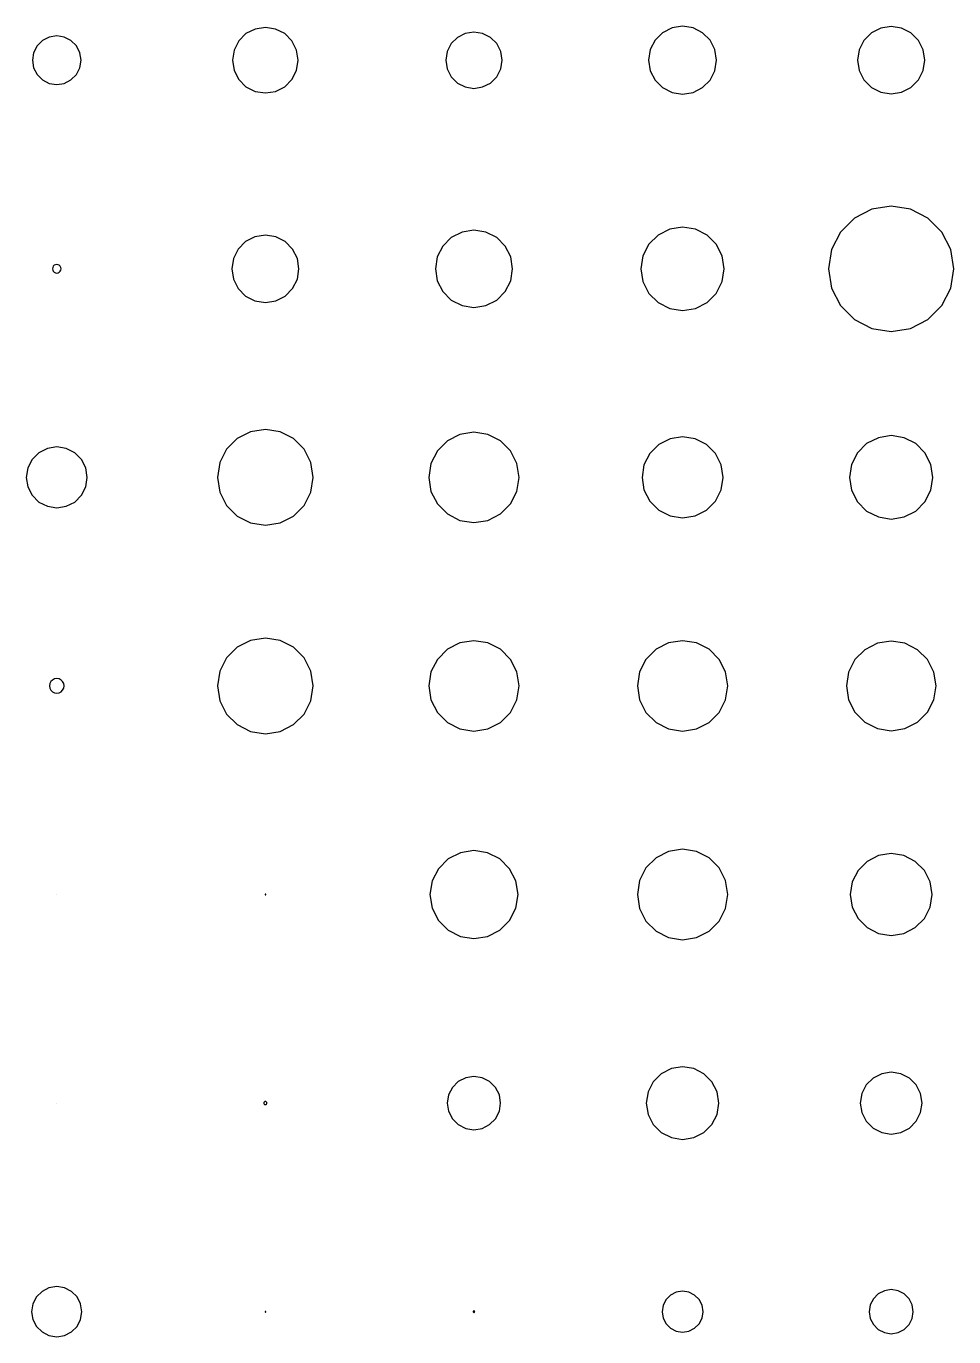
# Model space of a CAD drawing. Header units: metres. Extents: x -318 to 327, y -235 to 244.
# Drawn here: x 10.4 to 90.4, y -233.2 to -120.1 of the extents above; entities that cross this region are included whole.
import ezdxf

# ---------------------------------------------------------------- set-up
doc = ezdxf.new("R2010")
doc.units = ezdxf.units.M

msp = doc.modelspace()

# ---------------------------------------------------------------- linework, layer by layer
for p, q in [((12.35, -121, -415.69), (11.77, -121.3, -415.69)), ((13, -120.9, -415.69), (12.35, -121, -415.69)), ((13.65, -121, -415.69), (13, -120.9, -415.69)), ((14.23, -121.3, -415.69), (13.65, -121, -415.69)), ((29.33, -120.71, -415.69), (28.71, -121.33, -415.69)), ((30.12, -120.31, -415.69), (29.33, -120.71, -415.69)), ((31, -120.17, -415.69), (30.12, -120.31, -415.69)), ((31.88, -120.31, -415.69), (31, -120.17, -415.69)), ((32.67, -120.71, -415.69), (31.88, -120.31, -415.69)), ((33.29, -121.33, -415.69), (32.67, -120.71, -415.69)), ((48.25, -120.69, -415.69), (47.57, -121.03, -415.69)), ((49, -120.57, -415.69), (48.25, -120.69, -415.69)), ((49.75, -120.69, -415.69), (49, -120.57, -415.69)), ((50.43, -121.03, -415.69), (49.75, -120.69, -415.69)), ((65.28, -120.63, -415.69), (64.63, -121.28, -415.69)), ((66.09, -120.21, -415.69), (65.28, -120.63, -415.69)), ((67, -120.07, -415.69), (66.09, -120.21, -415.69)), ((67.91, -120.21, -415.69), (67, -120.07, -415.69)), ((68.72, -120.63, -415.69), (67.91, -120.21, -415.69)), ((69.37, -121.28, -415.69), (68.72, -120.63, -415.69)), ((83.3, -120.65, -415.69), (82.65, -121.3, -415.69)), ((84.1, -120.24, -415.69), (83.3, -120.65, -415.69)), ((85, -120.1, -415.69), (84.1, -120.24, -415.69)), ((85.9, -120.24, -415.69), (85, -120.1, -415.69)), ((86.7, -120.65, -415.69), (85.9, -120.24, -415.69)), ((87.35, -121.3, -415.69), (86.7, -120.65, -415.69)), ((11.3, -121.77, -415.69), (11, -122.35, -415.69)), ((11.77, -121.3, -415.69), (11.3, -121.77, -415.69)), ((14.7, -121.77, -415.69), (14.23, -121.3, -415.69)), ((15, -122.35, -415.69), (14.7, -121.77, -415.69)), ((28.31, -122.12, -415.69), (28.17, -123, -415.69)), ((28.71, -121.33, -415.69), (28.31, -122.12, -415.69)), ((33.69, -122.12, -415.69), (33.29, -121.33, -415.69)), ((33.83, -123, -415.69), (33.69, -122.12, -415.69)), ((47.03, -121.57, -415.69), (46.69, -122.25, -415.69)), ((47.57, -121.03, -415.69), (47.03, -121.57, -415.69)), ((50.97, -121.57, -415.69), (50.43, -121.03, -415.69)), ((51.31, -122.25, -415.69), (50.97, -121.57, -415.69)), ((64.21, -122.09, -415.69), (64.07, -123, -415.69)), ((64.63, -121.28, -415.69), (64.21, -122.09, -415.69)), ((69.79, -122.09, -415.69), (69.37, -121.28, -415.69)), ((69.93, -123, -415.69), (69.79, -122.09, -415.69)), ((82.24, -122.1, -415.69), (82.1, -123, -415.69)), ((82.65, -121.3, -415.69), (82.24, -122.1, -415.69)), ((87.76, -122.1, -415.69), (87.35, -121.3, -415.69)), ((87.9, -123, -415.69), (87.76, -122.1, -415.69)), ((11, -122.35, -415.69), (10.9, -123, -415.69)), ((10.9, -123, -415.69), (11, -123.65, -415.69)), ((15.1, -123, -415.69), (15, -122.35, -415.69)), ((15, -123.65, -415.69), (15.1, -123, -415.69)), ((28.17, -123, -415.69), (28.31, -123.88, -415.69)), ((33.69, -123.88, -415.69), (33.83, -123, -415.69)), ((46.69, -122.25, -415.69), (46.57, -123, -415.69)), ((46.57, -123, -415.69), (46.69, -123.75, -415.69)), ((51.43, -123, -415.69), (51.31, -122.25, -415.69)), ((51.31, -123.75, -415.69), (51.43, -123, -415.69)), ((64.07, -123, -415.69), (64.21, -123.91, -415.69)), ((69.79, -123.91, -415.69), (69.93, -123, -415.69)), ((82.1, -123, -415.69), (82.24, -123.9, -415.69)), ((87.76, -123.9, -415.69), (87.9, -123, -415.69)), ((11, -123.65, -415.69), (11.3, -124.23, -415.69)), ((11.3, -124.23, -415.69), (11.77, -124.7, -415.69)), ((14.23, -124.7, -415.69), (14.7, -124.23, -415.69)), ((14.7, -124.23, -415.69), (15, -123.65, -415.69)), ((28.31, -123.88, -415.69), (28.71, -124.67, -415.69)), ((33.29, -124.67, -415.69), (33.69, -123.88, -415.69)), ((46.69, -123.75, -415.69), (47.03, -124.43, -415.69)), ((50.97, -124.43, -415.69), (51.31, -123.75, -415.69)), ((64.21, -123.91, -415.69), (64.63, -124.72, -415.69)), ((69.37, -124.72, -415.69), (69.79, -123.91, -415.69)), ((82.24, -123.9, -415.69), (82.65, -124.7, -415.69)), ((87.35, -124.7, -415.69), (87.76, -123.9, -415.69)), ((11.77, -124.7, -415.69), (12.35, -125, -415.69)), ((12.35, -125, -415.69), (13, -125.1, -415.69)), ((13, -125.1, -415.69), (13.65, -125, -415.69)), ((13.65, -125, -415.69), (14.23, -124.7, -415.69)), ((28.71, -124.67, -415.69), (29.33, -125.29, -415.69)), ((29.33, -125.29, -415.69), (30.12, -125.69, -415.69)), ((31.88, -125.69, -415.69), (32.67, -125.29, -415.69)), ((32.67, -125.29, -415.69), (33.29, -124.67, -415.69)), ((47.03, -124.43, -415.69), (47.57, -124.97, -415.69)), ((47.57, -124.97, -415.69), (48.25, -125.31, -415.69)), ((48.25, -125.31, -415.69), (49, -125.43, -415.69)), ((49, -125.43, -415.69), (49.75, -125.31, -415.69)), ((49.75, -125.31, -415.69), (50.43, -124.97, -415.69)), ((50.43, -124.97, -415.69), (50.97, -124.43, -415.69)), ((64.63, -124.72, -415.69), (65.28, -125.37, -415.69)), ((65.28, -125.37, -415.69), (66.09, -125.79, -415.69)), ((67.91, -125.79, -415.69), (68.72, -125.37, -415.69)), ((68.72, -125.37, -415.69), (69.37, -124.72, -415.69)), ((82.65, -124.7, -415.69), (83.3, -125.35, -415.69)), ((83.3, -125.35, -415.69), (84.1, -125.76, -415.69)), ((85.9, -125.76, -415.69), (86.7, -125.35, -415.69)), ((86.7, -125.35, -415.69), (87.35, -124.7, -415.69)), ((30.12, -125.69, -415.69), (31, -125.83, -415.69)), ((31, -125.83, -415.69), (31.88, -125.69, -415.69)), ((66.09, -125.79, -415.69), (67, -125.93, -415.69)), ((67, -125.93, -415.69), (67.91, -125.79, -415.69)), ((84.1, -125.76, -415.69), (85, -125.9, -415.69)), ((85, -125.9, -415.69), (85.9, -125.76, -415.69)), ((85, -135.6, -415.69), (83.33, -135.86, -415.69)), ((86.67, -135.86, -415.69), (85, -135.6, -415.69)), ((81.83, -136.63, -415.69), (80.63, -137.83, -415.69)), ((83.33, -135.86, -415.69), (81.83, -136.63, -415.69)), ((88.17, -136.63, -415.69), (86.67, -135.86, -415.69)), ((89.37, -137.83, -415.69), (88.17, -136.63, -415.69)), ((47.97, -137.83, -415.69), (47.04, -138.3, -415.69)), ((49, -137.67, -415.69), (47.97, -137.83, -415.69)), ((50.03, -137.83, -415.69), (49, -137.67, -415.69)), ((50.96, -138.3, -415.69), (50.03, -137.83, -415.69)), ((65.89, -137.58, -415.69), (64.88, -138.09, -415.69)), ((67, -137.4, -415.69), (65.89, -137.58, -415.69)), ((68.11, -137.58, -415.69), (67, -137.4, -415.69)), ((69.12, -138.09, -415.69), (68.11, -137.58, -415.69)), ((80.63, -137.83, -415.69), (79.86, -139.33, -415.69)), ((90.14, -139.33, -415.69), (89.37, -137.83, -415.69)), ((29.3, -138.65, -415.69), (28.65, -139.3, -415.69)), ((30.1, -138.24, -415.69), (29.3, -138.65, -415.69)), ((31, -138.1, -415.69), (30.1, -138.24, -415.69)), ((31.9, -138.24, -415.69), (31, -138.1, -415.69)), ((32.7, -138.65, -415.69), (31.9, -138.24, -415.69)), ((33.35, -139.3, -415.69), (32.7, -138.65, -415.69)), ((46.3, -139.04, -415.69), (45.83, -139.97, -415.69)), ((47.04, -138.3, -415.69), (46.3, -139.04, -415.69)), ((51.7, -139.04, -415.69), (50.96, -138.3, -415.69)), ((52.17, -139.97, -415.69), (51.7, -139.04, -415.69)), ((64.09, -138.88, -415.69), (63.58, -139.89, -415.69)), ((64.88, -138.09, -415.69), (64.09, -138.88, -415.69)), ((69.91, -138.88, -415.69), (69.12, -138.09, -415.69)), ((70.42, -139.89, -415.69), (69.91, -138.88, -415.69)), ((28.24, -140.1, -415.69), (28.1, -141, -415.69)), ((28.65, -139.3, -415.69), (28.24, -140.1, -415.69)), ((33.76, -140.1, -415.69), (33.35, -139.3, -415.69)), ((33.9, -141, -415.69), (33.76, -140.1, -415.69)), ((45.83, -139.97, -415.69), (45.67, -141, -415.69)), ((52.33, -141, -415.69), (52.17, -139.97, -415.69)), ((63.58, -139.89, -415.69), (63.4, -141, -415.69)), ((70.6, -141, -415.69), (70.42, -139.89, -415.69)), ((79.86, -139.33, -415.69), (79.6, -141, -415.69)), ((90.4, -141, -415.69), (90.14, -139.33, -415.69)), ((12.65, -140.89, -415.69), (12.63, -141, -415.69)), ((12.63, -141, -415.69), (12.65, -141.11, -415.69)), ((12.7, -140.78, -415.69), (12.65, -140.89, -415.69)), ((12.65, -141.11, -415.69), (12.7, -141.22, -415.69)), ((12.78, -140.7, -415.69), (12.7, -140.78, -415.69)), ((12.7, -141.22, -415.69), (12.78, -141.3, -415.69)), ((12.89, -140.65, -415.69), (12.78, -140.7, -415.69)), ((12.78, -141.3, -415.69), (12.89, -141.35, -415.69)), ((13, -140.63, -415.69), (12.89, -140.65, -415.69)), ((12.89, -141.35, -415.69), (13, -141.37, -415.69)), ((13.11, -140.65, -415.69), (13, -140.63, -415.69)), ((13, -141.37, -415.69), (13.11, -141.35, -415.69)), ((13.22, -140.7, -415.69), (13.11, -140.65, -415.69)), ((13.11, -141.35, -415.69), (13.22, -141.3, -415.69)), ((13.3, -140.78, -415.69), (13.22, -140.7, -415.69)), ((13.22, -141.3, -415.69), (13.3, -141.22, -415.69)), ((13.35, -140.89, -415.69), (13.3, -140.78, -415.69)), ((13.3, -141.22, -415.69), (13.35, -141.11, -415.69)), ((13.37, -141, -415.69), (13.35, -140.89, -415.69)), ((13.35, -141.11, -415.69), (13.37, -141, -415.69)), ((28.1, -141, -415.69), (28.24, -141.9, -415.69)), ((33.76, -141.9, -415.69), (33.9, -141, -415.69)), ((45.67, -141, -415.69), (45.83, -142.03, -415.69)), ((52.17, -142.03, -415.69), (52.33, -141, -415.69)), ((63.4, -141, -415.69), (63.58, -142.11, -415.69)), ((70.42, -142.11, -415.69), (70.6, -141, -415.69)), ((79.6, -141, -415.69), (79.86, -142.67, -415.69)), ((90.14, -142.67, -415.69), (90.4, -141, -415.69)), ((28.24, -141.9, -415.69), (28.65, -142.7, -415.69)), ((33.35, -142.7, -415.69), (33.76, -141.9, -415.69)), ((45.83, -142.03, -415.69), (46.3, -142.96, -415.69)), ((51.7, -142.96, -415.69), (52.17, -142.03, -415.69)), ((63.58, -142.11, -415.69), (64.09, -143.12, -415.69)), ((69.91, -143.12, -415.69), (70.42, -142.11, -415.69)), ((28.65, -142.7, -415.69), (29.3, -143.35, -415.69)), ((29.3, -143.35, -415.69), (30.1, -143.76, -415.69)), ((31.9, -143.76, -415.69), (32.7, -143.35, -415.69)), ((32.7, -143.35, -415.69), (33.35, -142.7, -415.69)), ((46.3, -142.96, -415.69), (47.04, -143.7, -415.69)), ((50.96, -143.7, -415.69), (51.7, -142.96, -415.69)), ((64.09, -143.12, -415.69), (64.88, -143.91, -415.69)), ((69.12, -143.91, -415.69), (69.91, -143.12, -415.69)), ((79.86, -142.67, -415.69), (80.63, -144.17, -415.69)), ((89.37, -144.17, -415.69), (90.14, -142.67, -415.69)), ((30.1, -143.76, -415.69), (31, -143.9, -415.69)), ((31, -143.9, -415.69), (31.9, -143.76, -415.69)), ((47.04, -143.7, -415.69), (47.97, -144.17, -415.69)), ((47.97, -144.17, -415.69), (49, -144.33, -415.69)), ((49, -144.33, -415.69), (50.03, -144.17, -415.69)), ((50.03, -144.17, -415.69), (50.96, -143.7, -415.69)), ((64.88, -143.91, -415.69), (65.89, -144.42, -415.69)), ((65.89, -144.42, -415.69), (67, -144.6, -415.69)), ((67, -144.6, -415.69), (68.11, -144.42, -415.69)), ((68.11, -144.42, -415.69), (69.12, -143.91, -415.69)), ((80.63, -144.17, -415.69), (81.83, -145.37, -415.69)), ((88.17, -145.37, -415.69), (89.37, -144.17, -415.69)), ((81.83, -145.37, -415.69), (83.33, -146.14, -415.69)), ((86.67, -146.14, -415.69), (88.17, -145.37, -415.69)), ((83.33, -146.14, -415.69), (85, -146.4, -415.69)), ((85, -146.4, -415.69), (86.67, -146.14, -415.69)), ((31, -154.87, -415.69), (29.72, -155.07, -415.69)), ((32.28, -155.07, -415.69), (31, -154.87, -415.69)), ((28.57, -155.66, -415.69), (27.66, -156.57, -415.69)), ((29.72, -155.07, -415.69), (28.57, -155.66, -415.69)), ((33.43, -155.66, -415.69), (32.28, -155.07, -415.69)), ((34.34, -156.57, -415.69), (33.43, -155.66, -415.69)), ((46.71, -155.84, -415.69), (45.84, -156.71, -415.69)), ((47.79, -155.29, -415.69), (46.71, -155.84, -415.69)), ((49, -155.1, -415.69), (47.79, -155.29, -415.69)), ((50.21, -155.29, -415.69), (49, -155.1, -415.69)), ((51.29, -155.84, -415.69), (50.21, -155.29, -415.69)), ((52.16, -156.71, -415.69), (51.29, -155.84, -415.69)), ((65.92, -155.67, -415.69), (64.94, -156.17, -415.69)), ((67, -155.5, -415.69), (65.92, -155.67, -415.69)), ((68.08, -155.67, -415.69), (67, -155.5, -415.69)), ((69.06, -156.17, -415.69), (68.08, -155.67, -415.69)), ((83.89, -155.58, -415.69), (82.88, -156.09, -415.69)), ((85, -155.4, -415.69), (83.89, -155.58, -415.69)), ((86.11, -155.58, -415.69), (85, -155.4, -415.69)), ((87.12, -156.09, -415.69), (86.11, -155.58, -415.69)), ((11.45, -156.87, -415.69), (10.87, -157.45, -415.69)), ((12.19, -156.5, -415.69), (11.45, -156.87, -415.69)), ((13, -156.37, -415.69), (12.19, -156.5, -415.69)), ((13.81, -156.5, -415.69), (13, -156.37, -415.69)), ((14.55, -156.87, -415.69), (13.81, -156.5, -415.69)), ((15.13, -157.45, -415.69), (14.55, -156.87, -415.69)), ((27.66, -156.57, -415.69), (27.07, -157.72, -415.69)), ((34.93, -157.72, -415.69), (34.34, -156.57, -415.69)), ((45.84, -156.71, -415.69), (45.29, -157.79, -415.69)), ((52.71, -157.79, -415.69), (52.16, -156.71, -415.69)), ((64.17, -156.94, -415.69), (63.67, -157.92, -415.69)), ((64.94, -156.17, -415.69), (64.17, -156.94, -415.69)), ((69.83, -156.94, -415.69), (69.06, -156.17, -415.69)), ((70.33, -157.92, -415.69), (69.83, -156.94, -415.69)), ((82.09, -156.88, -415.69), (81.58, -157.89, -415.69)), ((82.88, -156.09, -415.69), (82.09, -156.88, -415.69)), ((87.91, -156.88, -415.69), (87.12, -156.09, -415.69)), ((88.42, -157.89, -415.69), (87.91, -156.88, -415.69)), ((10.5, -158.19, -415.69), (10.37, -159, -415.69)), ((10.87, -157.45, -415.69), (10.5, -158.19, -415.69)), ((15.5, -158.19, -415.69), (15.13, -157.45, -415.69)), ((15.63, -159, -415.69), (15.5, -158.19, -415.69)), ((27.07, -157.72, -415.69), (26.87, -159, -415.69)), ((35.13, -159, -415.69), (34.93, -157.72, -415.69)), ((45.29, -157.79, -415.69), (45.1, -159, -415.69)), ((52.9, -159, -415.69), (52.71, -157.79, -415.69)), ((63.67, -157.92, -415.69), (63.5, -159, -415.69)), ((70.5, -159, -415.69), (70.33, -157.92, -415.69)), ((81.58, -157.89, -415.69), (81.4, -159, -415.69)), ((88.6, -159, -415.69), (88.42, -157.89, -415.69)), ((10.37, -159, -415.69), (10.5, -159.81, -415.69)), ((15.5, -159.81, -415.69), (15.63, -159, -415.69)), ((26.87, -159, -415.69), (27.07, -160.28, -415.69)), ((34.93, -160.28, -415.69), (35.13, -159, -415.69)), ((45.1, -159, -415.69), (45.29, -160.21, -415.69)), ((52.71, -160.21, -415.69), (52.9, -159, -415.69)), ((63.5, -159, -415.69), (63.67, -160.08, -415.69)), ((70.33, -160.08, -415.69), (70.5, -159, -415.69)), ((81.4, -159, -415.69), (81.58, -160.11, -415.69)), ((88.42, -160.11, -415.69), (88.6, -159, -415.69)), ((10.5, -159.81, -415.69), (10.87, -160.55, -415.69)), ((10.87, -160.55, -415.69), (11.45, -161.13, -415.69)), ((14.55, -161.13, -415.69), (15.13, -160.55, -415.69)), ((15.13, -160.55, -415.69), (15.5, -159.81, -415.69)), ((27.07, -160.28, -415.69), (27.66, -161.43, -415.69)), ((34.34, -161.43, -415.69), (34.93, -160.28, -415.69)), ((45.29, -160.21, -415.69), (45.84, -161.29, -415.69)), ((52.16, -161.29, -415.69), (52.71, -160.21, -415.69)), ((63.67, -160.08, -415.69), (64.17, -161.06, -415.69)), ((69.83, -161.06, -415.69), (70.33, -160.08, -415.69)), ((81.58, -160.11, -415.69), (82.09, -161.12, -415.69)), ((87.91, -161.12, -415.69), (88.42, -160.11, -415.69)), ((11.45, -161.13, -415.69), (12.19, -161.5, -415.69)), ((12.19, -161.5, -415.69), (13, -161.63, -415.69)), ((13, -161.63, -415.69), (13.81, -161.5, -415.69)), ((13.81, -161.5, -415.69), (14.55, -161.13, -415.69)), ((27.66, -161.43, -415.69), (28.57, -162.34, -415.69)), ((33.43, -162.34, -415.69), (34.34, -161.43, -415.69)), ((45.84, -161.29, -415.69), (46.71, -162.16, -415.69)), ((51.29, -162.16, -415.69), (52.16, -161.29, -415.69)), ((64.17, -161.06, -415.69), (64.94, -161.83, -415.69)), ((69.06, -161.83, -415.69), (69.83, -161.06, -415.69)), ((82.09, -161.12, -415.69), (82.88, -161.91, -415.69)), ((87.12, -161.91, -415.69), (87.91, -161.12, -415.69)), ((28.57, -162.34, -415.69), (29.72, -162.93, -415.69)), ((32.28, -162.93, -415.69), (33.43, -162.34, -415.69)), ((46.71, -162.16, -415.69), (47.79, -162.71, -415.69)), ((47.79, -162.71, -415.69), (49, -162.9, -415.69)), ((49, -162.9, -415.69), (50.21, -162.71, -415.69)), ((50.21, -162.71, -415.69), (51.29, -162.16, -415.69)), ((64.94, -161.83, -415.69), (65.92, -162.33, -415.69)), ((65.92, -162.33, -415.69), (67, -162.5, -415.69)), ((67, -162.5, -415.69), (68.08, -162.33, -415.69)), ((68.08, -162.33, -415.69), (69.06, -161.83, -415.69)), ((82.88, -161.91, -415.69), (83.89, -162.42, -415.69)), ((83.89, -162.42, -415.69), (85, -162.6, -415.69)), ((85, -162.6, -415.69), (86.11, -162.42, -415.69)), ((86.11, -162.42, -415.69), (87.12, -161.91, -415.69)), ((29.72, -162.93, -415.69), (31, -163.13, -415.69)), ((31, -163.13, -415.69), (32.28, -162.93, -415.69)), ((31, -172.87, -415.69), (29.72, -173.07, -415.69)), ((32.28, -173.07, -415.69), (31, -172.87, -415.69)), ((28.57, -173.66, -415.69), (27.66, -174.57, -415.69)), ((29.72, -173.07, -415.69), (28.57, -173.66, -415.69)), ((33.43, -173.66, -415.69), (32.28, -173.07, -415.69)), ((34.34, -174.57, -415.69), (33.43, -173.66, -415.69)), ((46.71, -173.84, -415.69), (45.84, -174.71, -415.69)), ((47.79, -173.29, -415.69), (46.71, -173.84, -415.69)), ((49, -173.1, -415.69), (47.79, -173.29, -415.69)), ((50.21, -173.29, -415.69), (49, -173.1, -415.69)), ((51.29, -173.84, -415.69), (50.21, -173.29, -415.69)), ((52.16, -174.71, -415.69), (51.29, -173.84, -415.69)), ((64.71, -173.84, -415.69), (63.84, -174.71, -415.69)), ((65.79, -173.29, -415.69), (64.71, -173.84, -415.69)), ((67, -173.1, -415.69), (65.79, -173.29, -415.69)), ((68.21, -173.29, -415.69), (67, -173.1, -415.69)), ((69.29, -173.84, -415.69), (68.21, -173.29, -415.69)), ((70.16, -174.71, -415.69), (69.29, -173.84, -415.69)), ((82.73, -173.87, -415.69), (81.87, -174.73, -415.69)), ((83.81, -173.32, -415.69), (82.73, -173.87, -415.69)), ((85, -173.13, -415.69), (83.81, -173.32, -415.69)), ((86.19, -173.32, -415.69), (85, -173.13, -415.69)), ((87.27, -173.87, -415.69), (86.19, -173.32, -415.69)), ((88.13, -174.73, -415.69), (87.27, -173.87, -415.69)), ((27.66, -174.57, -415.69), (27.07, -175.72, -415.69)), ((34.93, -175.72, -415.69), (34.34, -174.57, -415.69)), ((45.84, -174.71, -415.69), (45.29, -175.79, -415.69)), ((52.71, -175.79, -415.69), (52.16, -174.71, -415.69)), ((63.84, -174.71, -415.69), (63.29, -175.79, -415.69)), ((70.71, -175.79, -415.69), (70.16, -174.71, -415.69)), ((81.87, -174.73, -415.69), (81.32, -175.81, -415.69)), ((88.68, -175.81, -415.69), (88.13, -174.73, -415.69)), ((12.8, -176.4, -415.69), (12.63, -176.49, -415.69)), ((13, -176.37, -415.69), (12.8, -176.4, -415.69)), ((13.2, -176.4, -415.69), (13, -176.37, -415.69)), ((13.37, -176.49, -415.69), (13.2, -176.4, -415.69)), ((27.07, -175.72, -415.69), (26.87, -177, -415.69)), ((35.13, -177, -415.69), (34.93, -175.72, -415.69)), ((45.29, -175.79, -415.69), (45.1, -177, -415.69)), ((52.9, -177, -415.69), (52.71, -175.79, -415.69)), ((63.29, -175.79, -415.69), (63.1, -177, -415.69)), ((70.9, -177, -415.69), (70.71, -175.79, -415.69)), ((81.32, -175.81, -415.69), (81.13, -177, -415.69)), ((88.87, -177, -415.69), (88.68, -175.81, -415.69)), ((12.4, -176.8, -415.69), (12.37, -177, -415.69)), ((12.37, -177, -415.69), (12.4, -177.2, -415.69)), ((12.49, -176.63, -415.69), (12.4, -176.8, -415.69)), ((12.4, -177.2, -415.69), (12.49, -177.37, -415.69)), ((12.63, -176.49, -415.69), (12.49, -176.63, -415.69)), ((12.49, -177.37, -415.69), (12.63, -177.51, -415.69)), ((12.63, -177.51, -415.69), (12.8, -177.6, -415.69)), ((13.2, -177.6, -415.69), (13.37, -177.51, -415.69)), ((13.51, -176.63, -415.69), (13.37, -176.49, -415.69)), ((13.37, -177.51, -415.69), (13.51, -177.37, -415.69)), ((13.6, -176.8, -415.69), (13.51, -176.63, -415.69)), ((13.51, -177.37, -415.69), (13.6, -177.2, -415.69)), ((13.63, -177, -415.69), (13.6, -176.8, -415.69)), ((13.6, -177.2, -415.69), (13.63, -177, -415.69)), ((26.87, -177, -415.69), (27.07, -178.28, -415.69)), ((34.93, -178.28, -415.69), (35.13, -177, -415.69)), ((45.1, -177, -415.69), (45.29, -178.21, -415.69)), ((52.71, -178.21, -415.69), (52.9, -177, -415.69)), ((63.1, -177, -415.69), (63.29, -178.21, -415.69)), ((70.71, -178.21, -415.69), (70.9, -177, -415.69)), ((81.13, -177, -415.69), (81.32, -178.19, -415.69)), ((88.68, -178.19, -415.69), (88.87, -177, -415.69)), ((12.8, -177.6, -415.69), (13, -177.63, -415.69)), ((13, -177.63, -415.69), (13.2, -177.6, -415.69)), ((27.07, -178.28, -415.69), (27.66, -179.43, -415.69)), ((34.34, -179.43, -415.69), (34.93, -178.28, -415.69)), ((45.29, -178.21, -415.69), (45.84, -179.29, -415.69)), ((52.16, -179.29, -415.69), (52.71, -178.21, -415.69)), ((63.29, -178.21, -415.69), (63.84, -179.29, -415.69)), ((70.16, -179.29, -415.69), (70.71, -178.21, -415.69)), ((81.32, -178.19, -415.69), (81.87, -179.27, -415.69)), ((88.13, -179.27, -415.69), (88.68, -178.19, -415.69)), ((27.66, -179.43, -415.69), (28.57, -180.34, -415.69)), ((33.43, -180.34, -415.69), (34.34, -179.43, -415.69)), ((45.84, -179.29, -415.69), (46.71, -180.16, -415.69)), ((51.29, -180.16, -415.69), (52.16, -179.29, -415.69)), ((63.84, -179.29, -415.69), (64.71, -180.16, -415.69)), ((69.29, -180.16, -415.69), (70.16, -179.29, -415.69)), ((81.87, -179.27, -415.69), (82.73, -180.13, -415.69)), ((87.27, -180.13, -415.69), (88.13, -179.27, -415.69)), ((28.57, -180.34, -415.69), (29.72, -180.93, -415.69)), ((29.72, -180.93, -415.69), (31, -181.13, -415.69)), ((31, -181.13, -415.69), (32.28, -180.93, -415.69)), ((32.28, -180.93, -415.69), (33.43, -180.34, -415.69)), ((46.71, -180.16, -415.69), (47.79, -180.71, -415.69)), ((47.79, -180.71, -415.69), (49, -180.9, -415.69)), ((49, -180.9, -415.69), (50.21, -180.71, -415.69)), ((50.21, -180.71, -415.69), (51.29, -180.16, -415.69)), ((64.71, -180.16, -415.69), (65.79, -180.71, -415.69)), ((65.79, -180.71, -415.69), (67, -180.9, -415.69)), ((67, -180.9, -415.69), (68.21, -180.71, -415.69)), ((68.21, -180.71, -415.69), (69.29, -180.16, -415.69)), ((82.73, -180.13, -415.69), (83.81, -180.68, -415.69)), ((83.81, -180.68, -415.69), (85, -180.87, -415.69)), ((85, -180.87, -415.69), (86.19, -180.68, -415.69)), ((86.19, -180.68, -415.69), (87.27, -180.13, -415.69)), ((67, -191.1, -415.69), (65.79, -191.29, -415.69)), ((68.21, -191.29, -415.69), (67, -191.1, -415.69)), ((46.77, -191.93, -415.69), (45.93, -192.77, -415.69)), ((47.83, -191.39, -415.69), (46.77, -191.93, -415.69)), ((49, -191.2, -415.69), (47.83, -191.39, -415.69)), ((50.17, -191.39, -415.69), (49, -191.2, -415.69)), ((51.23, -191.93, -415.69), (50.17, -191.39, -415.69)), ((52.07, -192.77, -415.69), (51.23, -191.93, -415.69)), ((64.71, -191.84, -415.69), (63.84, -192.71, -415.69)), ((65.79, -191.29, -415.69), (64.71, -191.84, -415.69)), ((69.29, -191.84, -415.69), (68.21, -191.29, -415.69)), ((70.16, -192.71, -415.69), (69.29, -191.84, -415.69)), ((82.92, -192.14, -415.69), (82.14, -192.92, -415.69)), ((83.91, -191.64, -415.69), (82.92, -192.14, -415.69)), ((85, -191.47, -415.69), (83.91, -191.64, -415.69)), ((86.09, -191.64, -415.69), (85, -191.47, -415.69)), ((87.08, -192.14, -415.69), (86.09, -191.64, -415.69)), ((87.86, -192.92, -415.69), (87.08, -192.14, -415.69)), ((45.93, -192.77, -415.69), (45.39, -193.83, -415.69)), ((52.61, -193.83, -415.69), (52.07, -192.77, -415.69)), ((63.84, -192.71, -415.69), (63.29, -193.79, -415.69)), ((70.71, -193.79, -415.69), (70.16, -192.71, -415.69)), ((82.14, -192.92, -415.69), (81.64, -193.91, -415.69)), ((88.36, -193.91, -415.69), (87.86, -192.92, -415.69)), ((45.39, -193.83, -415.69), (45.2, -195, -415.69)), ((52.8, -195, -415.69), (52.61, -193.83, -415.69)), ((63.29, -193.79, -415.69), (63.1, -195, -415.69)), ((70.9, -195, -415.69), (70.71, -193.79, -415.69)), ((81.64, -193.91, -415.69), (81.47, -195, -415.69)), ((88.53, -195, -415.69), (88.36, -193.91, -415.69)), ((13, -195, -415.69), (13, -195, -415.69)), ((13, -195, -415.69), (13, -195, -415.69)), ((13, -195, -415.69), (13, -195, -415.69)), ((13, -195, -415.69), (13, -195, -415.69)), ((13, -195, -415.69), (13, -195, -415.69)), ((13, -195, -415.69), (13, -195, -415.69)), ((13, -195, -415.69), (13, -195, -415.69)), ((13, -195, -415.69), (13, -195, -415.69)), ((13, -195, -415.69), (13, -195, -415.69)), ((13, -195, -415.69), (13, -195, -415.69)), ((13, -195, -415.69), (13, -195, -415.69)), ((13, -195, -415.69), (13, -195, -415.69)), ((13, -195, -415.69), (13, -195, -415.69)), ((13, -195, -415.69), (13, -195, -415.69)), ((13, -195, -415.69), (13, -195, -415.69)), ((13, -195, -415.69), (13, -195, -415.69)), ((13, -195, -415.69), (13, -195, -415.69)), ((13, -195, -415.69), (13, -195, -415.69)), ((13, -195, -415.69), (13, -195, -415.69)), ((13, -195, -415.69), (13, -195, -415.69)), ((30.98, -194.97, -415.69), (30.97, -194.98, -415.69)), ((30.97, -194.98, -415.69), (30.97, -194.99, -415.69)), ((30.97, -194.99, -415.69), (30.97, -195, -415.69)), ((30.97, -195, -415.69), (30.97, -195.01, -415.69)), ((30.97, -195.01, -415.69), (30.97, -195.02, -415.69)), ((30.97, -195.02, -415.69), (30.98, -195.03, -415.69)), ((30.99, -194.97, -415.69), (30.98, -194.97, -415.69)), ((30.98, -195.03, -415.69), (30.99, -195.03, -415.69)), ((31, -194.97, -415.69), (30.99, -194.97, -415.69)), ((30.99, -195.03, -415.69), (31, -195.03, -415.69)), ((31.01, -194.97, -415.69), (31, -194.97, -415.69)), ((31, -195.03, -415.69), (31.01, -195.03, -415.69)), ((31.02, -194.97, -415.69), (31.01, -194.97, -415.69)), ((31.01, -195.03, -415.69), (31.02, -195.03, -415.69)), ((31.03, -194.98, -415.69), (31.02, -194.97, -415.69)), ((31.02, -195.03, -415.69), (31.03, -195.02, -415.69)), ((31.03, -194.99, -415.69), (31.03, -194.98, -415.69)), ((31.03, -195, -415.69), (31.03, -194.99, -415.69)), ((31.03, -195.01, -415.69), (31.03, -195, -415.69)), ((31.03, -195.02, -415.69), (31.03, -195.01, -415.69)), ((45.2, -195, -415.69), (45.39, -196.17, -415.69)), ((52.61, -196.17, -415.69), (52.8, -195, -415.69)), ((63.1, -195, -415.69), (63.29, -196.21, -415.69)), ((70.71, -196.21, -415.69), (70.9, -195, -415.69)), ((81.47, -195, -415.69), (81.64, -196.09, -415.69)), ((88.36, -196.09, -415.69), (88.53, -195, -415.69)), ((45.39, -196.17, -415.69), (45.93, -197.23, -415.69)), ((52.07, -197.23, -415.69), (52.61, -196.17, -415.69)), ((63.29, -196.21, -415.69), (63.84, -197.29, -415.69)), ((70.16, -197.29, -415.69), (70.71, -196.21, -415.69)), ((81.64, -196.09, -415.69), (82.14, -197.08, -415.69)), ((87.86, -197.08, -415.69), (88.36, -196.09, -415.69)), ((45.93, -197.23, -415.69), (46.77, -198.07, -415.69)), ((51.23, -198.07, -415.69), (52.07, -197.23, -415.69)), ((63.84, -197.29, -415.69), (64.71, -198.16, -415.69)), ((69.29, -198.16, -415.69), (70.16, -197.29, -415.69)), ((82.14, -197.08, -415.69), (82.92, -197.86, -415.69)), ((82.92, -197.86, -415.69), (83.91, -198.36, -415.69)), ((86.09, -198.36, -415.69), (87.08, -197.86, -415.69)), ((87.08, -197.86, -415.69), (87.86, -197.08, -415.69)), ((46.77, -198.07, -415.69), (47.83, -198.61, -415.69)), ((47.83, -198.61, -415.69), (49, -198.8, -415.69)), ((49, -198.8, -415.69), (50.17, -198.61, -415.69)), ((50.17, -198.61, -415.69), (51.23, -198.07, -415.69)), ((64.71, -198.16, -415.69), (65.79, -198.71, -415.69)), ((65.79, -198.71, -415.69), (67, -198.9, -415.69)), ((67, -198.9, -415.69), (68.21, -198.71, -415.69)), ((68.21, -198.71, -415.69), (69.29, -198.16, -415.69)), ((83.91, -198.36, -415.69), (85, -198.53, -415.69)), ((85, -198.53, -415.69), (86.09, -198.36, -415.69)), ((66.03, -210.02, -415.69), (65.16, -210.47, -415.69)), ((67, -209.87, -415.69), (66.03, -210.02, -415.69)), ((67.97, -210.02, -415.69), (67, -209.87, -415.69)), ((68.84, -210.47, -415.69), (67.97, -210.02, -415.69)), ((85, -210.33, -415.69), (84.18, -210.46, -415.69)), ((85.82, -210.46, -415.69), (85, -210.33, -415.69)), ((47.65, -211.14, -415.69), (47.14, -211.65, -415.69)), ((48.29, -210.81, -415.69), (47.65, -211.14, -415.69)), ((49, -210.7, -415.69), (48.29, -210.81, -415.69)), ((49.71, -210.81, -415.69), (49, -210.7, -415.69)), ((50.35, -211.14, -415.69), (49.71, -210.81, -415.69)), ((50.86, -211.65, -415.69), (50.35, -211.14, -415.69)), ((64.47, -211.16, -415.69), (64.02, -212.03, -415.69)), ((65.16, -210.47, -415.69), (64.47, -211.16, -415.69)), ((69.53, -211.16, -415.69), (68.84, -210.47, -415.69)), ((69.98, -212.03, -415.69), (69.53, -211.16, -415.69)), ((82.84, -211.43, -415.69), (82.46, -212.18, -415.69)), ((83.43, -210.84, -415.69), (82.84, -211.43, -415.69)), ((84.18, -210.46, -415.69), (83.43, -210.84, -415.69)), ((86.57, -210.84, -415.69), (85.82, -210.46, -415.69)), ((87.16, -211.43, -415.69), (86.57, -210.84, -415.69)), ((87.54, -212.18, -415.69), (87.16, -211.43, -415.69)), ((46.81, -212.29, -415.69), (46.7, -213, -415.69)), ((47.14, -211.65, -415.69), (46.81, -212.29, -415.69)), ((51.19, -212.29, -415.69), (50.86, -211.65, -415.69)), ((51.3, -213, -415.69), (51.19, -212.29, -415.69)), ((64.02, -212.03, -415.69), (63.87, -213, -415.69)), ((70.13, -213, -415.69), (69.98, -212.03, -415.69)), ((82.46, -212.18, -415.69), (82.33, -213, -415.69)), ((87.67, -213, -415.69), (87.54, -212.18, -415.69)), ((13, -213, -415.69), (13, -213, -415.69)), ((13, -213, -415.69), (13, -213, -415.69)), ((13, -213, -415.69), (13, -213, -415.69)), ((13, -213, -415.69), (13, -213, -415.69)), ((13, -213, -415.69), (13, -213, -415.69)), ((13, -213, -415.69), (13, -213, -415.69)), ((13, -213, -415.69), (13, -213, -415.69)), ((13, -213, -415.69), (13, -213, -415.69)), ((13, -213, -415.69), (13, -213, -415.69)), ((13, -213, -415.69), (13, -213, -415.69)), ((13, -213, -415.69), (13, -213, -415.69)), ((13, -213, -415.69), (13, -213, -415.69)), ((13, -213, -415.69), (13, -213, -415.69)), ((13, -213, -415.69), (13, -213, -415.69)), ((13, -213, -415.69), (13, -213, -415.69)), ((13, -213, -415.69), (13, -213, -415.69)), ((13, -213, -415.69), (13, -213, -415.69)), ((13, -213, -415.69), (13, -213, -415.69)), ((13, -213, -415.69), (13, -213, -415.69)), ((13, -213, -415.69), (13, -213, -415.69)), ((30.89, -212.92, -415.69), (30.87, -212.96, -415.69)), ((30.87, -212.96, -415.69), (30.87, -213, -415.69)), ((30.87, -213, -415.69), (30.87, -213.04, -415.69)), ((30.87, -213.04, -415.69), (30.89, -213.08, -415.69)), ((30.92, -212.89, -415.69), (30.89, -212.92, -415.69)), ((30.89, -213.08, -415.69), (30.92, -213.11, -415.69)), ((30.96, -212.87, -415.69), (30.92, -212.89, -415.69)), ((30.92, -213.11, -415.69), (30.96, -213.13, -415.69)), ((31, -212.87, -415.69), (30.96, -212.87, -415.69)), ((30.96, -213.13, -415.69), (31, -213.13, -415.69)), ((31.04, -212.87, -415.69), (31, -212.87, -415.69)), ((31, -213.13, -415.69), (31.04, -213.13, -415.69)), ((31.08, -212.89, -415.69), (31.04, -212.87, -415.69)), ((31.04, -213.13, -415.69), (31.08, -213.11, -415.69)), ((31.11, -212.92, -415.69), (31.08, -212.89, -415.69)), ((31.08, -213.11, -415.69), (31.11, -213.08, -415.69)), ((31.13, -212.96, -415.69), (31.11, -212.92, -415.69)), ((31.11, -213.08, -415.69), (31.13, -213.04, -415.69)), ((31.13, -213, -415.69), (31.13, -212.96, -415.69)), ((31.13, -213.04, -415.69), (31.13, -213, -415.69)), ((46.7, -213, -415.69), (46.81, -213.71, -415.69)), ((46.81, -213.71, -415.69), (47.14, -214.35, -415.69)), ((50.86, -214.35, -415.69), (51.19, -213.71, -415.69)), ((51.19, -213.71, -415.69), (51.3, -213, -415.69)), ((63.87, -213, -415.69), (64.02, -213.97, -415.69)), ((69.98, -213.97, -415.69), (70.13, -213, -415.69)), ((82.33, -213, -415.69), (82.46, -213.82, -415.69)), ((87.54, -213.82, -415.69), (87.67, -213, -415.69)), ((47.14, -214.35, -415.69), (47.65, -214.86, -415.69)), ((47.65, -214.86, -415.69), (48.29, -215.19, -415.69)), ((49.71, -215.19, -415.69), (50.35, -214.86, -415.69)), ((50.35, -214.86, -415.69), (50.86, -214.35, -415.69)), ((64.02, -213.97, -415.69), (64.47, -214.84, -415.69)), ((64.47, -214.84, -415.69), (65.16, -215.53, -415.69)), ((68.84, -215.53, -415.69), (69.53, -214.84, -415.69)), ((69.53, -214.84, -415.69), (69.98, -213.97, -415.69)), ((82.46, -213.82, -415.69), (82.84, -214.57, -415.69)), ((82.84, -214.57, -415.69), (83.43, -215.16, -415.69)), ((86.57, -215.16, -415.69), (87.16, -214.57, -415.69)), ((87.16, -214.57, -415.69), (87.54, -213.82, -415.69)), ((48.29, -215.19, -415.69), (49, -215.3, -415.69)), ((49, -215.3, -415.69), (49.71, -215.19, -415.69)), ((65.16, -215.53, -415.69), (66.03, -215.98, -415.69)), ((66.03, -215.98, -415.69), (67, -216.13, -415.69)), ((67, -216.13, -415.69), (67.97, -215.98, -415.69)), ((67.97, -215.98, -415.69), (68.84, -215.53, -415.69)), ((83.43, -215.16, -415.69), (84.18, -215.54, -415.69)), ((84.18, -215.54, -415.69), (85, -215.67, -415.69)), ((85, -215.67, -415.69), (85.82, -215.54, -415.69)), ((85.82, -215.54, -415.69), (86.57, -215.16, -415.69)), ((11.73, -229.25, -415.69), (11.25, -229.73, -415.69)), ((12.33, -228.94, -415.69), (11.73, -229.25, -415.69)), ((13, -228.83, -415.69), (12.33, -228.94, -415.69)), ((13.67, -228.94, -415.69), (13, -228.83, -415.69)), ((14.27, -229.25, -415.69), (13.67, -228.94, -415.69)), ((14.75, -229.73, -415.69), (14.27, -229.25, -415.69)), ((65.96, -229.57, -415.69), (65.57, -229.96, -415.69)), ((66.45, -229.32, -415.69), (65.96, -229.57, -415.69)), ((67, -229.23, -415.69), (66.45, -229.32, -415.69)), ((67.55, -229.32, -415.69), (67, -229.23, -415.69)), ((68.04, -229.57, -415.69), (67.55, -229.32, -415.69)), ((68.43, -229.96, -415.69), (68.04, -229.57, -415.69)), ((83.88, -229.46, -415.69), (83.46, -229.88, -415.69)), ((84.41, -229.19, -415.69), (83.88, -229.46, -415.69)), ((85, -229.1, -415.69), (84.41, -229.19, -415.69)), ((85.59, -229.19, -415.69), (85, -229.1, -415.69)), ((86.12, -229.46, -415.69), (85.59, -229.19, -415.69)), ((86.54, -229.88, -415.69), (86.12, -229.46, -415.69)), ((10.94, -230.33, -415.69), (10.83, -231, -415.69)), ((11.25, -229.73, -415.69), (10.94, -230.33, -415.69)), ((15.06, -230.33, -415.69), (14.75, -229.73, -415.69)), ((15.17, -231, -415.69), (15.06, -230.33, -415.69)), ((65.32, -230.45, -415.69), (65.23, -231, -415.69)), ((65.57, -229.96, -415.69), (65.32, -230.45, -415.69)), ((68.68, -230.45, -415.69), (68.43, -229.96, -415.69)), ((68.77, -231, -415.69), (68.68, -230.45, -415.69)), ((83.19, -230.41, -415.69), (83.1, -231, -415.69)), ((83.46, -229.88, -415.69), (83.19, -230.41, -415.69)), ((86.81, -230.41, -415.69), (86.54, -229.88, -415.69)), ((86.9, -231, -415.69), (86.81, -230.41, -415.69)), ((10.83, -231, -415.69), (10.94, -231.67, -415.69)), ((10.94, -231.67, -415.69), (11.25, -232.27, -415.69)), ((14.75, -232.27, -415.69), (15.06, -231.67, -415.69)), ((15.06, -231.67, -415.69), (15.17, -231, -415.69)), ((30.98, -230.97, -415.69), (30.97, -230.98, -415.69)), ((30.97, -230.98, -415.69), (30.97, -230.99, -415.69)), ((30.97, -230.99, -415.69), (30.97, -231, -415.69)), ((30.97, -231, -415.69), (30.97, -231.01, -415.69)), ((30.97, -231.01, -415.69), (30.97, -231.02, -415.69)), ((30.97, -231.02, -415.69), (30.98, -231.03, -415.69)), ((30.99, -230.97, -415.69), (30.98, -230.97, -415.69)), ((30.98, -231.03, -415.69), (30.99, -231.03, -415.69)), ((31, -230.97, -415.69), (30.99, -230.97, -415.69)), ((30.99, -231.03, -415.69), (31, -231.03, -415.69)), ((31.01, -230.97, -415.69), (31, -230.97, -415.69)), ((31, -231.03, -415.69), (31.01, -231.03, -415.69)), ((31.02, -230.97, -415.69), (31.01, -230.97, -415.69)), ((31.01, -231.03, -415.69), (31.02, -231.03, -415.69)), ((31.03, -230.98, -415.69), (31.02, -230.97, -415.69)), ((31.02, -231.03, -415.69), (31.03, -231.02, -415.69)), ((31.03, -230.99, -415.69), (31.03, -230.98, -415.69)), ((31.03, -231, -415.69), (31.03, -230.99, -415.69)), ((31.03, -231.01, -415.69), (31.03, -231, -415.69)), ((31.03, -231.02, -415.69), (31.03, -231.01, -415.69)), ((48.94, -230.98, -415.69), (48.93, -231, -415.69)), ((48.93, -231, -415.69), (48.94, -231.02, -415.69)), ((48.95, -230.96, -415.69), (48.94, -230.98, -415.69)), ((48.94, -231.02, -415.69), (48.95, -231.04, -415.69)), ((48.96, -230.95, -415.69), (48.95, -230.96, -415.69)), ((48.95, -231.04, -415.69), (48.96, -231.05, -415.69)), ((48.98, -230.94, -415.69), (48.96, -230.95, -415.69)), ((48.96, -231.05, -415.69), (48.98, -231.06, -415.69)), ((49, -230.93, -415.69), (48.98, -230.94, -415.69)), ((48.98, -231.06, -415.69), (49, -231.07, -415.69)), ((49.02, -230.94, -415.69), (49, -230.93, -415.69)), ((49, -231.07, -415.69), (49.02, -231.06, -415.69)), ((49.04, -230.95, -415.69), (49.02, -230.94, -415.69)), ((49.02, -231.06, -415.69), (49.04, -231.05, -415.69)), ((49.05, -230.96, -415.69), (49.04, -230.95, -415.69)), ((49.04, -231.05, -415.69), (49.05, -231.04, -415.69)), ((49.06, -230.98, -415.69), (49.05, -230.96, -415.69)), ((49.05, -231.04, -415.69), (49.06, -231.02, -415.69)), ((49.07, -231, -415.69), (49.06, -230.98, -415.69)), ((49.06, -231.02, -415.69), (49.07, -231, -415.69)), ((65.23, -231, -415.69), (65.32, -231.55, -415.69)), ((65.32, -231.55, -415.69), (65.57, -232.04, -415.69)), ((68.43, -232.04, -415.69), (68.68, -231.55, -415.69)), ((68.68, -231.55, -415.69), (68.77, -231, -415.69)), ((83.1, -231, -415.69), (83.19, -231.59, -415.69)), ((83.19, -231.59, -415.69), (83.46, -232.12, -415.69)), ((86.54, -232.12, -415.69), (86.81, -231.59, -415.69)), ((86.81, -231.59, -415.69), (86.9, -231, -415.69)), ((11.25, -232.27, -415.69), (11.73, -232.75, -415.69)), ((11.73, -232.75, -415.69), (12.33, -233.06, -415.69)), ((13.67, -233.06, -415.69), (14.27, -232.75, -415.69)), ((14.27, -232.75, -415.69), (14.75, -232.27, -415.69)), ((65.57, -232.04, -415.69), (65.96, -232.43, -415.69)), ((65.96, -232.43, -415.69), (66.45, -232.68, -415.69)), ((66.45, -232.68, -415.69), (67, -232.77, -415.69)), ((67, -232.77, -415.69), (67.55, -232.68, -415.69)), ((67.55, -232.68, -415.69), (68.04, -232.43, -415.69)), ((68.04, -232.43, -415.69), (68.43, -232.04, -415.69)), ((83.46, -232.12, -415.69), (83.88, -232.54, -415.69)), ((83.88, -232.54, -415.69), (84.41, -232.81, -415.69)), ((84.41, -232.81, -415.69), (85, -232.9, -415.69)), ((85, -232.9, -415.69), (85.59, -232.81, -415.69)), ((85.59, -232.81, -415.69), (86.12, -232.54, -415.69)), ((86.12, -232.54, -415.69), (86.54, -232.12, -415.69)), ((12.33, -233.06, -415.69), (13, -233.17, -415.69)), ((13, -233.17, -415.69), (13.67, -233.06, -415.69))]:
    msp.add_line(p, q)

doc.saveas('drawing.dxf')
